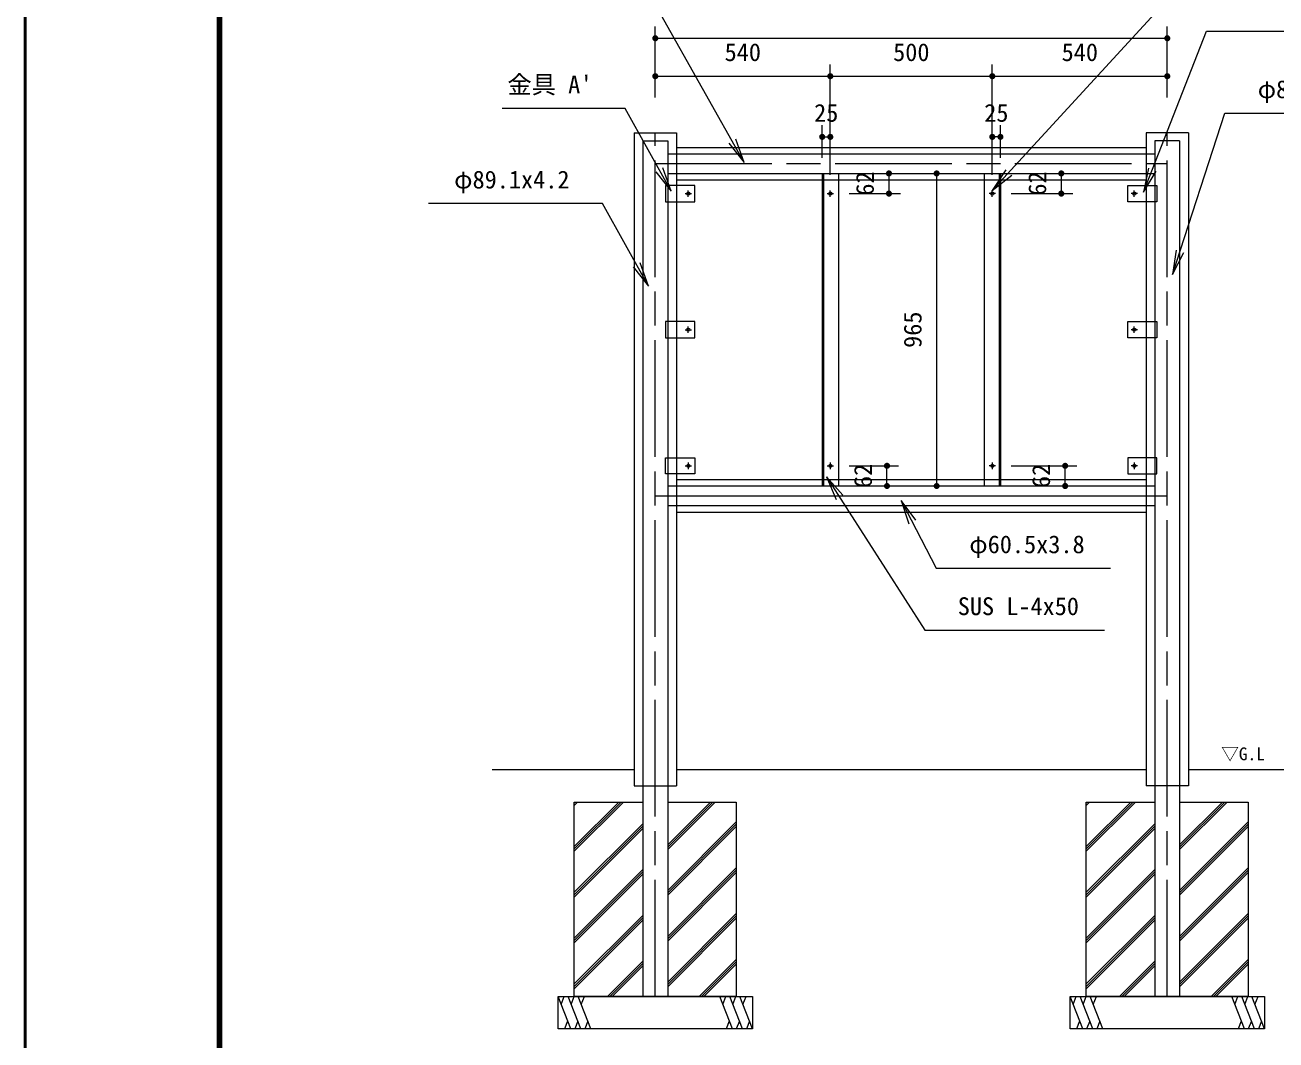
# Model space of a CAD drawing. Units: millimetres at full size, sheet at 1:30. Extents: x 0 to 12600, y 0 to 8910.
# Drawn here: x 0 to 3860, y 4097 to 7229 of the extents above; entities that cross this region are included whole.
import ezdxf
from ezdxf.enums import TextEntityAlignment as Align

# ---------------------------------------------------------------- set-up
doc = ezdxf.new("R2010")
doc.units = ezdxf.units.MM
doc.header["$LTSCALE"] = 30
doc.linetypes.add('CHAIN', pattern=[18.5, 12, -1.5, 3.5, -1.5])
for name, color, linetype, lineweight in [('D-BMK', 2, 'CHAIN', 13), ('D-STR', 1, 'Continuous', 13), ('D-STR-DIM', 7, 'Continuous', 13), ('D-STR-HTXT', 7, 'Continuous', 13), ('D-STR-TXT', 7, 'Continuous', 13), ('D-TTL', 7, 'Continuous', 13)]:
    doc.layers.add(name, color=color, linetype=linetype, lineweight=lineweight)
doc.styles.add('ＭＳ ゴシック', font='')
doc.styles.get('ＭＳ ゴシック').set_extended_font_data('MS Gothic')

# ---------------------------------------------------------------- blocks, each defined once
blk = doc.blocks.new('filled_dot')
at = {"color": 0, "linetype": 'Continuous', "lineweight": -2, "const_width": 1.25}
blk.add_lwpolyline([(-0.625, 0, 1), (0.625, 0, 1)], format="xyb", close=True, dxfattribs=at)
blk = doc.blocks.new('open_arrow')
at = {"color": 0, "linetype": 'Continuous', "lineweight": -2}
blk.add_lwpolyline([(7.5, 1.25), (0, 0), (7.5, -1.25)], dxfattribs=at)

msp = doc.modelspace()

# ---------------------------------------------------------------- linework, layer by layer
at = {"layer": 'D-BMK'}
for p, q in [((1945.07, 4231.29), (1945.07, 6896.29)), ((3525.07, 4231.29), (3525.07, 6896.29)), ((1945.07, 6801.29), (3525.07, 6801.29))]:
    msp.add_line(p, q, dxfattribs=at)
at = {"layer": 'D-STR'}
for p, q in [((1880.07, 6896.29), (1880.07, 4881.29)), ((1880.07, 6896.29), (2010.07, 6896.29)), ((2010.07, 6896.29), (2010.07, 4881.29)), ((3460.07, 6896.29), (3460.07, 4881.29)), ((3590.07, 6896.29), (3460.07, 6896.29)), ((3590.07, 6896.29), (3590.07, 4881.29)), ((1906.92, 6871.29), (1906.92, 4231.29)), ((1906.92, 6871.29), (1983.22, 6871.29)), ((1983.22, 6871.29), (1983.22, 6733.79)), ((2010.07, 6851.29), (3460.07, 6851.29)), ((3486.92, 6871.29), (3486.92, 6733.79)), ((3563.22, 6871.29), (3486.92, 6871.29)), ((3563.22, 6871.29), (3563.22, 4231.29)), ((1983.22, 6831.54), (3486.92, 6831.54)), ((1983.22, 6771.04), (3486.92, 6771.04)), ((2460.07, 6771.04), (2460.07, 5806.54)), ((2464.07, 6771.04), (2464.07, 5806.54)), ((2510.07, 6771.04), (2510.07, 5806.54)), ((2960.07, 6771.04), (2960.07, 5806.54)), ((3006.07, 6771.04), (3006.07, 5806.54)), ((3010.07, 6771.04), (3010.07, 5806.54)), ((1983.22, 6733.79), (1983.22, 6683.79)), ((2010.07, 6751.29), (3460.07, 6751.29)), ((2046.92, 6698.79), (2046.92, 6718.79)), ((2485.07, 6698.79), (2485.07, 6718.79)), ((2985.07, 6698.79), (2985.07, 6718.79)), ((3423.22, 6698.79), (3423.22, 6718.79)), ((3486.92, 6733.79), (3486.92, 6683.79)), ((1983.22, 6683.79), (1983.22, 6313.79)), ((2036.92, 6708.79), (2056.92, 6708.79)), ((2475.07, 6708.79), (2495.07, 6708.79)), ((2995.07, 6708.79), (2975.07, 6708.79)), ((3433.22, 6708.79), (3413.22, 6708.79)), ((3486.92, 6683.79), (3486.92, 6313.79)), ((1983.22, 6313.79), (1983.22, 6263.79)), ((2046.92, 6278.79), (2046.92, 6298.79)), ((3423.22, 6278.79), (3423.22, 6298.79)), ((3486.92, 6313.79), (3486.92, 6263.79)), ((1983.22, 6263.79), (1983.22, 5893.79)), ((2036.92, 6288.79), (2056.92, 6288.79)), ((3433.22, 6288.79), (3413.22, 6288.79)), ((3486.92, 6263.79), (3486.92, 5893.79)), ((1983.22, 5893.79), (1983.22, 5843.79)), ((2036.92, 5868.79), (2056.92, 5868.79)), ((2046.92, 5878.79), (2046.92, 5858.79)), ((2475.07, 5868.79), (2495.07, 5868.79)), ((2485.07, 5878.79), (2485.07, 5858.79)), ((2995.07, 5868.79), (2975.07, 5868.79)), ((2985.07, 5878.79), (2985.07, 5858.79)), ((3433.22, 5868.79), (3413.22, 5868.79)), ((3423.22, 5878.79), (3423.22, 5858.79)), ((3486.92, 5893.79), (3486.92, 5843.79)), ((1983.22, 5843.79), (1983.22, 4231.29)), ((3486.92, 5843.79), (3486.92, 4231.29)), ((1983.22, 5806.54), (3486.92, 5806.54)), ((2010.07, 5826.29), (3460.07, 5826.29)), ((1945.07, 5776.29), (3525.07, 5776.29)), ((1983.22, 5746.04), (3486.92, 5746.04)), ((2010.07, 5726.29), (3460.07, 5726.29)), ((1441.82, 4931.29), (1880.07, 4931.29)), ((2010.07, 4931.29), (3460.07, 4931.29)), ((3590.07, 4931.29), (3886.26, 4931.29)), ((1880.07, 4881.29), (2010.07, 4881.29)), ((3590.07, 4881.29), (3460.07, 4881.29)), ((1695.07, 4694.16), (1832.2, 4831.29)), ((1695.07, 4828.33), (1698.03, 4831.29)), ((1695.07, 4686.91), (1839.45, 4831.29)), ((1695.07, 4821.08), (1705.28, 4831.29)), ((1695.07, 4679.66), (1846.7, 4831.29)), ((1983.22, 4699.46), (2115.05, 4831.29)), ((1983.22, 4692.21), (2122.3, 4831.29)), ((1983.22, 4684.96), (2129.55, 4831.29)), ((3275.07, 4694.16), (3412.2, 4831.29)), ((3275.07, 4828.33), (3278.03, 4831.29)), ((3275.07, 4686.91), (3419.45, 4831.29)), ((3275.07, 4821.08), (3285.28, 4831.29)), ((3275.07, 4679.66), (3426.7, 4831.29)), ((3563.22, 4699.46), (3695.05, 4831.29)), ((3563.22, 4692.21), (3702.3, 4831.29)), ((3563.22, 4684.96), (3709.55, 4831.29)), ((1695.07, 4552.74), (1906.92, 4764.59)), ((1695.07, 4545.49), (1906.92, 4757.34)), ((1695.07, 4538.24), (1906.92, 4750.09)), ((1983.22, 4558.04), (2195.07, 4769.89)), ((1983.22, 4550.79), (2195.07, 4762.64)), ((1983.22, 4543.54), (2195.07, 4755.39)), ((3275.07, 4552.74), (3486.92, 4764.59)), ((3275.07, 4545.49), (3486.92, 4757.34)), ((3275.07, 4538.24), (3486.92, 4750.09)), ((3563.22, 4558.04), (3775.07, 4769.89)), ((3563.22, 4550.79), (3775.07, 4762.64)), ((3563.22, 4543.54), (3775.07, 4755.39)), ((1695.07, 4411.31), (1906.92, 4623.16)), ((1695.07, 4404.06), (1906.92, 4615.91)), ((1695.07, 4396.81), (1906.92, 4608.66)), ((1983.22, 4416.62), (2195.07, 4628.47)), ((1983.22, 4409.37), (2195.07, 4621.22)), ((1983.22, 4402.12), (2195.07, 4613.97)), ((3275.07, 4411.31), (3486.92, 4623.16)), ((3275.07, 4404.06), (3486.92, 4615.91)), ((3275.07, 4396.81), (3486.92, 4608.66)), ((3563.22, 4416.62), (3775.07, 4628.47)), ((3563.22, 4409.37), (3775.07, 4621.22)), ((3563.22, 4402.12), (3775.07, 4613.97)), ((1695.07, 4269.89), (1906.92, 4481.74)), ((1983.22, 4275.2), (2195.07, 4487.05)), ((1983.22, 4267.95), (2195.07, 4479.8)), ((3275.07, 4269.89), (3486.92, 4481.74)), ((3563.22, 4275.2), (3775.07, 4487.05)), ((3563.22, 4267.95), (3775.07, 4479.8)), ((1695.07, 4262.64), (1906.92, 4474.49)), ((1695.07, 4255.39), (1906.92, 4467.24)), ((1983.22, 4260.7), (2195.07, 4472.55)), ((3275.07, 4262.64), (3486.92, 4474.49)), ((3275.07, 4255.39), (3486.92, 4467.24)), ((3563.22, 4260.7), (3775.07, 4472.55)), ((1797.89, 4231.29), (1906.92, 4340.32)), ((1805.14, 4231.29), (1906.92, 4333.07)), ((1812.39, 4231.29), (1906.92, 4325.82)), ((2080.73, 4231.29), (2195.07, 4345.63)), ((2087.98, 4231.29), (2195.07, 4338.38)), ((2095.23, 4231.29), (2195.07, 4331.13)), ((3377.89, 4231.29), (3486.92, 4340.32)), ((3385.14, 4231.29), (3486.92, 4333.07)), ((3392.39, 4231.29), (3486.92, 4325.82)), ((3660.73, 4231.29), (3775.07, 4345.63)), ((3667.98, 4231.29), (3775.07, 4338.38)), ((3675.23, 4231.29), (3775.07, 4331.13)), ((1684.05, 4131.29), (1645.07, 4231.29)), ((1654.55, 4206.98), (1664.02, 4231.29)), ((1715.16, 4131.29), (1676.18, 4231.29)), ((1685.66, 4206.98), (1695.13, 4231.29)), ((1746.27, 4131.29), (1707.29, 4231.29)), ((1716.77, 4206.98), (1726.24, 4231.29)), ((2182.85, 4131.29), (2143.86, 4231.29)), ((2153.34, 4206.98), (2162.82, 4231.29)), ((2213.96, 4131.29), (2174.97, 4231.29)), ((2184.45, 4206.98), (2193.93, 4231.29)), ((2245.07, 4131.29), (2206.08, 4231.29)), ((2215.56, 4206.98), (2225.04, 4231.29)), ((3264.05, 4131.29), (3225.07, 4231.29)), ((3234.55, 4206.98), (3244.02, 4231.29)), ((3295.16, 4131.29), (3256.18, 4231.29)), ((3265.66, 4206.98), (3275.13, 4231.29)), ((3326.27, 4131.29), (3287.29, 4231.29)), ((3296.77, 4206.98), (3306.24, 4231.29)), ((3762.85, 4131.29), (3723.86, 4231.29)), ((3733.34, 4206.98), (3742.82, 4231.29)), ((3793.96, 4131.29), (3754.97, 4231.29)), ((3764.45, 4206.98), (3773.93, 4231.29)), ((3825.07, 4131.29), (3786.08, 4231.29)), ((3795.56, 4206.98), (3805.04, 4231.29)), ((1674.58, 4155.6), (1665.1, 4131.29)), ((1705.69, 4155.6), (1696.21, 4131.29)), ((1736.8, 4155.6), (1727.32, 4131.29)), ((2173.37, 4155.6), (2163.89, 4131.29)), ((2204.48, 4155.6), (2195, 4131.29)), ((2235.59, 4155.6), (2226.11, 4131.29)), ((3254.58, 4155.6), (3245.1, 4131.29)), ((3285.69, 4155.6), (3276.21, 4131.29)), ((3316.8, 4155.6), (3307.32, 4131.29)), ((3753.37, 4155.6), (3743.89, 4131.29)), ((3784.48, 4155.6), (3775, 4131.29)), ((3815.59, 4155.6), (3806.11, 4131.29))]:
    msp.add_line(p, q, dxfattribs=at)
for points in [[(1976.92, 6683.79), (2066.92, 6683.79), (2066.92, 6733.79), (1976.92, 6733.79)], [(3493.22, 6683.79), (3403.22, 6683.79), (3403.22, 6733.79), (3493.22, 6733.79)], [(1976.92, 6263.79), (2066.92, 6263.79), (2066.92, 6313.79), (1976.92, 6313.79)], [(3493.22, 6263.79), (3403.22, 6263.79), (3403.22, 6313.79), (3493.22, 6313.79)], [(1976.92, 5893.79), (2066.92, 5893.79), (2066.92, 5843.79), (1976.92, 5843.79)], [(3493.22, 5893.79), (3403.22, 5893.79), (3403.22, 5843.79), (3493.22, 5843.79)], [(2245.07, 4131.29), (1645.07, 4131.29), (1645.07, 4231.29), (2245.07, 4231.29)], [(3825.07, 4131.29), (3225.07, 4131.29), (3225.07, 4231.29), (3825.07, 4231.29)]]:
    msp.add_lwpolyline(points, close=True, dxfattribs=at)
for points in [[(1983.22, 4831.29), (2195.07, 4831.29), (2195.07, 4231.29), (1695.07, 4231.29), (1695.07, 4831.29), (1906.92, 4831.29)], [(3563.22, 4831.29), (3775.07, 4831.29), (3775.07, 4231.29), (3275.07, 4231.29), (3275.07, 4831.29), (3486.92, 4831.29)]]:
    msp.add_lwpolyline(points, dxfattribs=at)
for centre in [(2046.92, 6708.79), (2485.07, 6708.79), (2985.07, 6708.79), (3423.22, 6708.79), (2046.92, 6288.79), (3423.22, 6288.79), (2046.92, 5868.79), (2485.07, 5868.79), (2985.07, 5868.79), (3423.22, 5868.79)]:
    msp.add_circle(centre, 5, dxfattribs=at)
at = {"layer": 'D-STR-DIM'}
for p, q in [((1945.07, 7004.92), (1945.07, 7224.08)), ((3525.07, 7004.92), (3525.07, 7224.08)), ((1945.07, 7188.08), (3525.07, 7188.08)), ((1945.07, 7004.92), (1945.07, 7107.01)), ((2485.07, 6814.79), (2485.07, 7107.01)), ((2485.07, 6814.79), (2485.07, 7107.01)), ((2985.07, 6814.79), (2985.07, 7107.01)), ((2985.07, 6814.79), (2985.07, 7107.01)), ((3525.07, 7004.92), (3525.07, 7107.01)), ((1945.07, 7071.01), (2485.07, 7071.01)), ((2485.07, 7071.01), (2985.07, 7071.01)), ((2985.07, 7071.01), (3525.07, 7071.01)), ((2460.07, 6819.04), (2460.07, 6919.78)), ((2485.07, 6766.79), (2485.07, 6919.78)), ((2985.07, 6766.79), (2985.07, 6919.78)), ((3010.07, 6819.04), (3010.07, 6919.78)), ((2460.07, 6883.78), (2485.07, 6883.78)), ((3010.07, 6883.78), (2985.07, 6883.78)), ((2558.07, 6771.04), (2702.1, 6771.04)), ((2558.07, 6771.04), (2849.3, 6771.04)), ((2666.1, 6771.04), (2666.1, 6708.79)), ((2813.3, 6771.04), (2813.3, 5806.54)), ((3058.07, 6771.04), (3233.95, 6771.04)), ((3197.95, 6771.04), (3197.95, 6708.79)), ((2543.07, 6708.79), (2702.1, 6708.79)), ((3043.07, 6708.79), (3233.95, 6708.79)), ((2543.07, 5868.79), (2696.06, 5868.79)), ((2660.06, 5806.54), (2660.06, 5868.79)), ((3043.07, 5868.79), (3245.82, 5868.79)), ((3209.82, 5806.54), (3209.82, 5868.79)), ((2558.07, 5806.54), (2696.06, 5806.54)), ((2558.07, 5806.54), (2849.3, 5806.54)), ((3058.07, 5806.54), (3245.82, 5806.54))]:
    msp.add_line(p, q, dxfattribs=at)
at = {"layer": 'D-STR-HTXT'}
for points in [[(2985.07, 6718.79), (3556.21, 7341.37), (3631.21, 7341.37), (4098.72, 7341.37)], [(2219.7, 6805.15), (1961.83, 7261.53), (1886.83, 7261.53), (1424.27, 7261.53)], [(3451.77, 6712.76), (3645.81, 7209.63), (3720.81, 7209.63), (4026.14, 7209.63)], [(1994.24, 6716.36), (1852.49, 6971.07), (1777.49, 6971.07), (1472.16, 6971.07)], [(3541.3, 6459.07), (3702.42, 6956.74), (3777.42, 6956.74), (4239.61, 6956.74)], [(1923.68, 6423.25), (1781.93, 6677.96), (1706.93, 6677.96), (1244.75, 6677.96)], [(2473.15, 5834.87), (2776.75, 5361.43), (2851.75, 5361.43), (3331.45, 5361.43)], [(2704.01, 5762.18), (2812.27, 5552.54), (2887.27, 5552.54), (3349.84, 5552.54)]]:
    msp.add_lwpolyline(points, dxfattribs=at)
at = {"layer": 'D-TTL', "color": 2, "lineweight": 140}
msp.add_line((600, 8310), (600, 600), dxfattribs=at)
at = {"layer": 'D-TTL', "color": 2, "lineweight": 50}
msp.add_lwpolyline([(0, 0), (12600, 0), (12600, 8910), (0, 8910)], close=True, dxfattribs=at)

# ---------------------------------------------------------------- block references
at = {"layer": 'D-STR-DIM', "xscale": 7.5, "yscale": 7.5}
for p in [(1945.07, 7188.08), (1945.07, 7071.01), (2485.07, 7071.01), (2985.07, 7071.01), (2460.07, 6883.78), (2985.07, 6883.78)]:
    msp.add_blockref('filled_dot', p, dxfattribs=at)
for p, rotation in [((3525.07, 7188.08), 180), ((2485.07, 7071.01), 180), ((2985.07, 7071.01), 180), ((3525.07, 7071.01), 180), ((2485.07, 6883.78), 180), ((3010.07, 6883.78), 180), ((2666.1, 6771.04), 270), ((2813.3, 6771.04), 270), ((3197.95, 6771.04), 270), ((2666.1, 6708.79), 90), ((3197.95, 6708.79), 90), ((2660.06, 5868.79), 270), ((3209.82, 5868.79), 270), ((2660.06, 5806.54), 90), ((2813.3, 5806.54), 90), ((3209.82, 5806.54), 90)]:
    msp.add_blockref('filled_dot', p, dxfattribs=dict(at, rotation=rotation))
at = {"layer": 'D-STR-HTXT', "xscale": 10, "yscale": 10}
for p, rotation in [((2219.7, 6805.15), 119.5), ((1994.24, 6716.36), 119.1), ((2985.07, 6718.79), 47.5), ((3451.77, 6712.76), 68.7), ((3541.3, 6459.07), 72.1), ((1923.68, 6423.25), 119.1), ((2473.15, 5834.87), 302.7), ((2704.01, 5762.18), 297.3)]:
    msp.add_blockref('open_arrow', p, dxfattribs=dict(at, rotation=rotation))

# ---------------------------------------------------------------- texts
at = {"layer": 'D-STR-DIM', "style": 'ＭＳ ゴシック'}
for s, p in [('540', (2215.07, 7172.65)), ('500', (2735.07, 7172.65)), ('540', (3255.07, 7172.65)), ('25', (2472.57, 6985.41)), ('25', (2997.57, 6985.41))]:
    msp.add_text(s, height=54.99, dxfattribs=at).set_placement(p, align=Align.TOP_CENTER)
for s, p in [('62', (2564.47, 6739.92)), ('62', (3096.32, 6739.92)), ('965', (2711.67, 6288.79)), ('62', (2558.42, 5837.67)), ('62', (3108.18, 5837.67))]:
    msp.add_text(s, height=54.99, rotation=90, dxfattribs=at).set_placement(p, align=Align.TOP_CENTER)
at = {"layer": 'D-STR-HTXT', "style": 'ＭＳ ゴシック'}
for s, p in [("金具 A'", (1750.86, 7072.71)), ('φ89.1x4.2', (1680.3, 6779.6))]:
    msp.add_text(s, height=54.99, dxfattribs=at).set_placement(p, align=Align.TOP_RIGHT)
for s, p in [('φ89.1x4.2', (3804.06, 7058.37)), ('φ60.5x3.8', (2913.91, 5654.17)), ('SUS L-4x50', (2878.38, 5463.06))]:
    msp.add_text(s, height=54.99, dxfattribs=at).set_placement(p, align=Align.TOP_LEFT)
at = {"layer": 'D-STR-TXT', "style": 'ＭＳ ゴシック'}
msp.add_text('▽G.L', height=39.59, dxfattribs=at).set_placement((3759.1, 4999.89), align=Align.TOP_CENTER)

doc.saveas('drawing.dxf')
